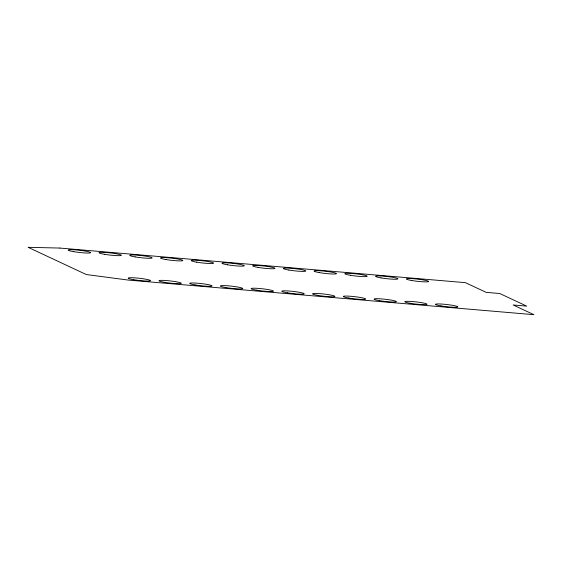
<?xml version="1.0" encoding="UTF-8"?>
<svg xmlns="http://www.w3.org/2000/svg" width="562" height="562" viewBox="0 0 562 562"><rect width="100%" height="100%" fill="white"/><g stroke="black" fill="none" stroke-linecap="round" stroke-linejoin="round"><path stroke-width="0.84" d="M59.839 248.06L28.1 247.315L86.295 274.537L128.298 280.08L533.9 314.685L513.148 304.976L526.72 306.135L499.766 293.526L486.193 292.366L465.434 282.665L59.839 248.06M133.672 279.693A11.233 1.096 6.5 0 0 150.546 280.663A11.233 1.096 6.5 0 0 133.939 277.811A11.233 1.096 6.5 0 0 133.672 279.693M164.399 282.314A11.233 1.096 6.5 0 0 181.273 283.29A11.233 1.096 6.5 0 0 164.666 280.438A11.233 1.096 6.5 0 0 164.399 282.314M195.126 284.934A11.233 1.096 6.5 0 0 212 285.91A11.233 1.096 6.5 0 0 195.393 283.058A11.233 1.096 6.5 0 0 195.126 284.934M225.854 287.561A11.233 1.096 6.5 0 0 242.728 288.531A11.233 1.096 6.5 0 0 226.121 285.679A11.233 1.096 6.5 0 0 225.854 287.561M256.581 290.182A11.233 1.096 6.5 0 0 273.455 291.151A11.233 1.096 6.5 0 0 256.848 288.299A11.233 1.096 6.5 0 0 256.581 290.182M287.301 292.802A11.233 1.096 6.5 0 0 304.183 293.771A11.233 1.096 6.5 0 0 287.575 290.919A11.233 1.096 6.5 0 0 287.301 292.802M318.029 295.422A11.233 1.096 6.5 0 0 334.91 296.392A11.233 1.096 6.5 0 0 318.303 293.54A11.233 1.096 6.5 0 0 318.029 295.422M348.756 298.043A11.233 1.096 6.5 0 0 365.637 299.012A11.233 1.096 6.5 0 0 349.03 296.16A11.233 1.096 6.5 0 0 348.756 298.043M379.483 300.663A11.233 1.096 6.5 0 0 396.365 301.639A11.233 1.096 6.5 0 0 379.757 298.787A11.233 1.096 6.5 0 0 379.483 300.663M410.211 303.283A11.233 1.096 6.5 0 0 427.092 304.26A11.233 1.096 6.5 0 0 410.485 301.408A11.233 1.096 6.5 0 0 410.211 303.283M440.938 305.911A11.233 1.096 6.5 0 0 457.819 306.88A11.233 1.096 6.5 0 0 441.212 304.028A11.233 1.096 6.5 0 0 440.938 305.911M411.763 280.508A11.233 1.096 6.5 0 0 428.644 281.485A11.233 1.096 6.5 0 0 412.037 278.633A11.233 1.096 6.5 0 0 411.763 280.508M381.036 277.888A11.233 1.096 6.5 0 0 397.917 278.864A11.233 1.096 6.5 0 0 381.31 276.005A11.233 1.096 6.5 0 0 381.036 277.888M350.309 275.268A11.233 1.096 6.5 0 0 367.19 276.237A11.233 1.096 6.5 0 0 350.583 273.385A11.233 1.096 6.5 0 0 350.309 275.268M319.581 272.647A11.233 1.096 6.5 0 0 336.462 273.617A11.233 1.096 6.5 0 0 319.855 270.765A11.233 1.096 6.5 0 0 319.581 272.647M288.854 270.027A11.233 1.096 6.5 0 0 305.735 270.996A11.233 1.096 6.5 0 0 289.128 268.144A11.233 1.096 6.5 0 0 288.854 270.027M258.127 267.407A11.233 1.096 6.5 0 0 275.008 268.376A11.233 1.096 6.5 0 0 258.401 265.524A11.233 1.096 6.5 0 0 258.127 267.407M227.399 264.779A11.233 1.096 6.5 0 0 244.28 265.756A11.233 1.096 6.5 0 0 227.673 262.904A11.233 1.096 6.5 0 0 227.399 264.779M196.672 262.159A11.233 1.096 6.5 0 0 213.553 263.135A11.233 1.096 6.5 0 0 196.946 260.283A11.233 1.096 6.5 0 0 196.672 262.159M165.945 259.539A11.233 1.096 6.5 0 0 182.826 260.515A11.233 1.096 6.5 0 0 166.219 257.656A11.233 1.096 6.5 0 0 165.945 259.539M135.217 256.918A11.233 1.096 6.5 0 0 152.098 257.888A11.233 1.096 6.5 0 0 135.491 255.036A11.233 1.096 6.5 0 0 135.217 256.918M104.49 254.298A11.233 1.096 6.5 0 0 121.371 255.267A11.233 1.096 6.5 0 0 104.764 252.415A11.233 1.096 6.5 0 0 104.49 254.298M73.763 251.678A11.233 1.096 6.5 0 0 90.644 252.647A11.233 1.096 6.5 0 0 74.036 249.795A11.233 1.096 6.5 0 0 73.763 251.678"/></g></svg>
